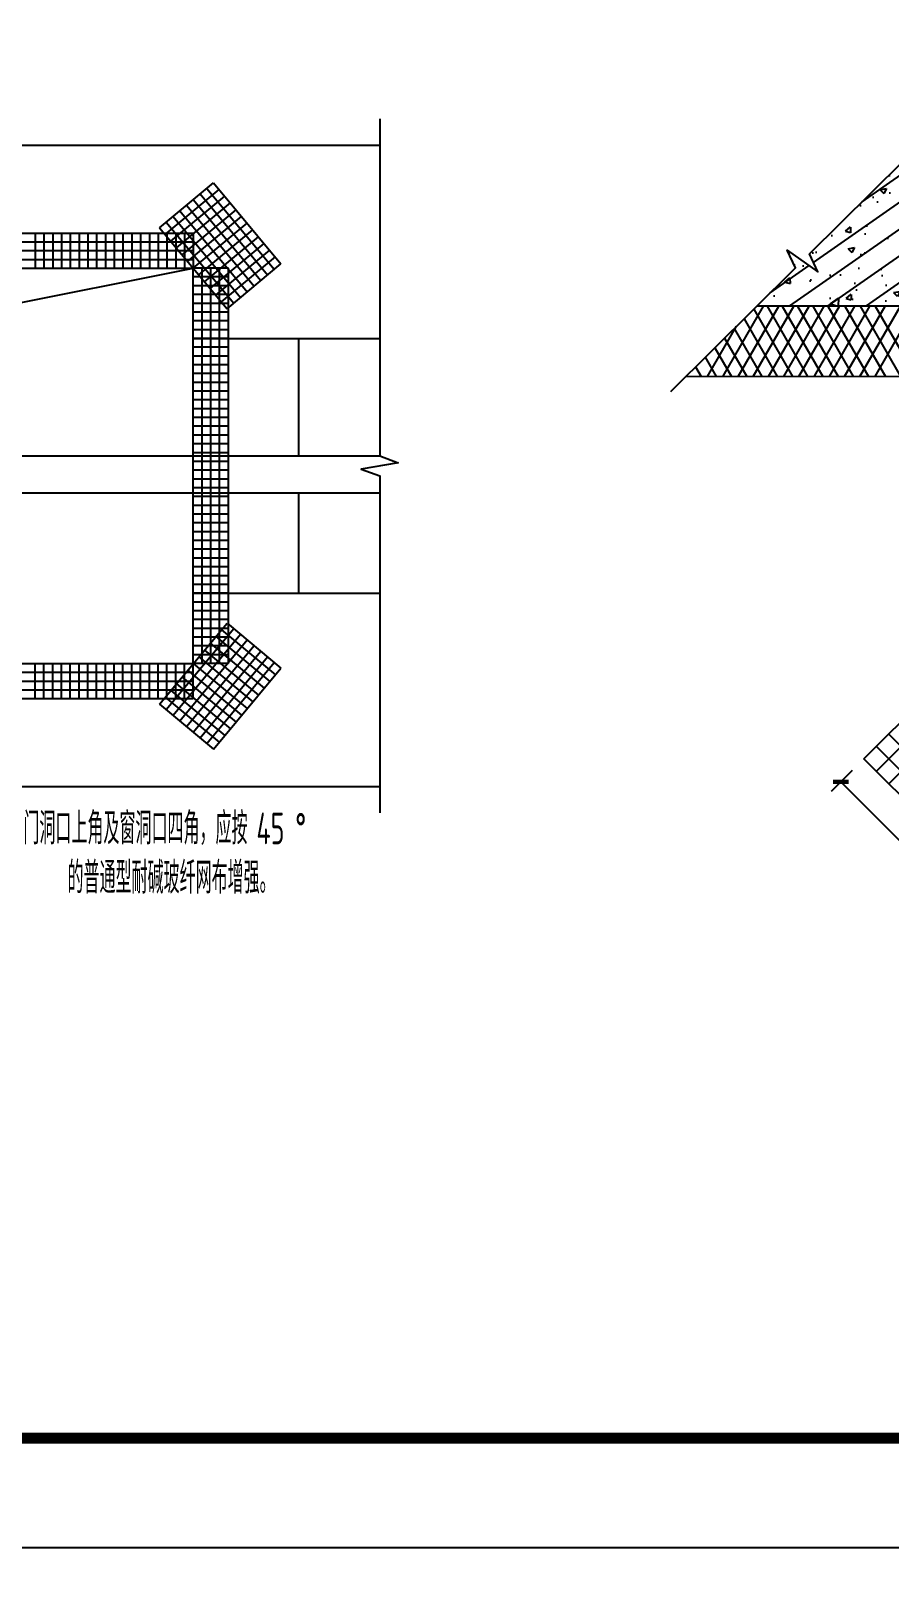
# Model space of a CAD drawing. Extents: x -518115 to 790560, y -210384 to 1628073.
# Drawn here: x 408819 to 410774, y 921691 to 925235 of the extents above; entities that cross this region are included whole.
import ezdxf

# ---------------------------------------------------------------- set-up
doc = ezdxf.new("R2010")
doc.units = 0
doc.header["$LTSCALE"] = 1000
doc.header["$MEASUREMENT"] = 0
for name, color, linetype in [('PUB_DIM', 3, 'Continuous'), ('PUB_TEXT', 4, 'Continuous'), ('图框', 140, 'Continuous')]:
    doc.layers.add(name, color=color, linetype=linetype)
doc.layers.add('yichutu', color=7, linetype='Continuous', true_color=0xffffff, plot=False)
doc.styles.get("Standard").update_dxf_attribs({"font": 'gbenor.shx', "bigfont": 'gbcbig.shx'})
doc.styles.add('STANDARD_T3', font='gbenor.shx', dxfattribs={"bigfont": 'gbcbig.shx'})
doc.dimstyles.new('STANDARD&&50', dxfattribs={"dimtxt": 175, "dimasz": 50, "dimexe": 125, "dimexo": 150, "dimgap": 75, "dimtad": 1, "dimdec": 0, "dimzin": 0, "dimdsep": 46, "dimtxsty": 'STANDARD_T3', "dimblk": 'ARCHTICK', "dimcen": 0.09, "dimadec": 0, "dimazin": 0, "dimtfac": 1, "dimtdec": 0, "dimtix": 1, "dimtmove": 2, "dimatfit": 3, "dimfxl": 1, "dimtolj": 1, "dimtzin": 0, "dimarcsym": 0})

# ---------------------------------------------------------------- blocks, each defined once
blk = doc.blocks.new('A$C72245D93')
at = {"layer": '图框'}
blk.add_lwpolyline([(0, 0), (21025, 0), (21025, -14850), (0, -14850)], close=True, dxfattribs=at)
blk.add_lwpolyline([(0, 0), (21025, 0), (21025, -14850), (0, -14850)], close=True, dxfattribs=at)
at = {"layer": '图框', "const_width": 25}
blk.add_lwpolyline([(20775, -14600), (20775, -250), (625, -250), (625, -14600)], close=True, dxfattribs=at)
blk = doc.blocks.new('yct-841-594-84100-59399.9999999999-100-1000.0')
at = {"color": 7, "true_color": 0xffffff}
blk.add_lwpolyline([(0, -3549), (80358, -3549), (80358, 0), (0, 0)], close=True, dxfattribs=at)
at = {"layer": 'yichutu', "color": 7, "true_color": 0xffffff}
blk.add_lwpolyline([(0, 0), (0, 59400), (84100, 59400), (84100, 0)], close=True, dxfattribs=at)
blk = doc.blocks.new('_ArchTick')
at = {"color": 0, "linetype": 'ByBlock', "const_width": 0.4}
blk.add_lwpolyline([(-0.5, -0.5), (0.5, 0.5)], dxfattribs=at)
blk = doc.blocks.new('*D268')
at = {"layer": 'Defpoints', "color": 0, "transparency": 16777216}
for p in [(1001877, 1041873), (1003574, 1040176), (1003364, 1039966)]:
    blk.add_point(p, dxfattribs=at)
at = {"layer": 'PUB_DIM', "color": 0, "lineweight": -2, "transparency": 16777216}
for p, q in [((1001771, 1041767), (1001578, 1041575)), ((1001667, 1041663), (1003364, 1039966)), ((1003468, 1040070), (1003275, 1039878))]:
    blk.add_line(p, q, dxfattribs=at)
at = {"layer": 'PUB_DIM', "color": 0, "lineweight": -2, "transparency": 16777216, "xscale": 100, "yscale": 100, "zscale": 100}
for p, rotation in [((1001667, 1041663), 135), ((1003364, 1039966), 315)]:
    blk.add_blockref('_ArchTick', p, dxfattribs=dict(at, rotation=rotation))
at = {"layer": 'PUB_DIM', "color": 0, "transparency": 16777216, "insert": (1002630, 1040930), "char_height": 175, "attachment_point": 5, "rotation": 315, "style": 'STANDARD_T3'}
blk.add_mtext('\\A1;400', dxfattribs=at)
blk = doc.blocks.new('*D270')
at = {"layer": 'Defpoints', "color": 0, "transparency": 16777216}
for p in [(1001877, 1041873), (1003574, 1040176), (1003364, 1039966)]:
    blk.add_point(p, dxfattribs=at)
at = {"layer": 'PUB_DIM', "color": 0, "lineweight": -2, "transparency": 16777216}
for p, q in [((1001771, 1041767), (1001578, 1041575)), ((1001667, 1041663), (1003364, 1039966)), ((1003468, 1040070), (1003275, 1039878))]:
    blk.add_line(p, q, dxfattribs=at)
at = {"layer": 'PUB_DIM', "color": 0, "lineweight": -2, "transparency": 16777216, "xscale": 100, "yscale": 100, "zscale": 100}
for p, rotation in [((1001667, 1041663), 135), ((1003364, 1039966), 315)]:
    blk.add_blockref('_ArchTick', p, dxfattribs=dict(at, rotation=rotation))
at = {"layer": 'PUB_DIM', "color": 0, "transparency": 16777216, "insert": (1002630, 1040930), "char_height": 175, "attachment_point": 5, "rotation": 315, "style": 'STANDARD_T3'}
blk.add_mtext('\\A1;400', dxfattribs=at)
blk = doc.blocks.new('A$C724B30CC')
for p, q in [((-3438.4, 4211.3), (4555.8, 4211.3)), ((-3438.4, 4211.3), (4555.8, 4211.3)), ((2550.7, 3460), (3042.3, 3869.8)), ((2550.7, 3460), (3042.3, 3869.8)), ((3042.3, 3869.8), (3656.9, 3132.3)), ((3042.3, 3869.8), (3656.9, 3132.3)), ((2601.9, 3398.6), (3093.5, 3808.3)), ((2601.9, 3398.6), (3093.5, 3808.3)), ((2653.1, 3337.1), (3144.7, 3746.8)), ((2653.1, 3337.1), (3144.7, 3746.8)), ((2857.9, 3716.1), (3472.5, 2978.6)), ((2857.9, 3716.1), (3472.5, 2978.6)), ((2919.4, 3767.3), (3534, 3029.8)), ((2919.4, 3767.3), (3534, 3029.8)), ((2980.9, 3818.5), (3595.4, 3081.1)), ((2980.9, 3818.5), (3595.4, 3081.1)), ((2673.6, 3562.5), (3288.2, 2825)), ((2673.6, 3562.5), (3288.2, 2825)), ((2704.3, 3275.7), (3196, 3685.4)), ((2704.3, 3275.7), (3196, 3685.4)), ((2735, 3613.7), (3349.6, 2876.2)), ((2735, 3613.7), (3349.6, 2876.2)), ((2755.5, 3214.2), (3247.2, 3623.9)), ((2755.5, 3214.2), (3247.2, 3623.9)), ((2796.5, 3664.9), (3411.1, 2927.4)), ((2796.5, 3664.9), (3411.1, 2927.4)), ((2806.7, 3152.8), (3298.4, 3562.5)), ((2806.7, 3152.8), (3298.4, 3562.5)), ((-1462.1, 3411.3), (2857.9, 3411.3)), ((-1462.1, 3411.3), (2857.9, 3411.3)), ((1417.9, 3411.3), (1417.9, 3091.3)), ((1417.9, 3411.3), (1417.9, 3091.3)), ((1497.9, 3411.3), (1497.9, 3091.3)), ((1497.9, 3411.3), (1497.9, 3091.3)), ((1577.9, 3411.3), (1577.9, 3091.3)), ((1577.9, 3411.3), (1577.9, 3091.3)), ((1657.9, 3411.3), (1657.9, 3091.3)), ((1657.9, 3411.3), (1657.9, 3091.3)), ((1737.9, 3411.3), (1737.9, 3091.3)), ((1737.9, 3411.3), (1737.9, 3091.3)), ((1817.9, 3411.3), (1817.9, 3091.3)), ((1817.9, 3411.3), (1817.9, 3091.3)), ((1897.9, 3411.3), (1897.9, 3091.3)), ((1897.9, 3411.3), (1897.9, 3091.3)), ((1977.9, 3411.3), (1977.9, 3091.3)), ((1977.9, 3411.3), (1977.9, 3091.3)), ((2057.9, 3411.3), (2057.9, 3091.3)), ((2057.9, 3411.3), (2057.9, 3091.3)), ((2137.9, 3411.3), (2137.9, 3091.3)), ((2137.9, 3411.3), (2137.9, 3091.3)), ((2217.9, 3411.3), (2217.9, 3091.3)), ((2217.9, 3411.3), (2217.9, 3091.3)), ((2297.9, 3411.3), (2297.9, 3091.3)), ((2297.9, 3411.3), (2297.9, 3091.3)), ((2377.9, 3411.3), (2377.9, 3091.3)), ((2377.9, 3411.3), (2377.9, 3091.3)), ((2457.9, 3411.3), (2457.9, 3091.3)), ((2457.9, 3411.3), (2457.9, 3091.3)), ((2537.9, 3411.3), (2537.9, 3091.3)), ((2537.9, 3411.3), (2537.9, 3091.3)), ((2550.7, 3460), (3165.2, 2722.5)), ((2550.7, 3460), (3165.2, 2722.5)), ((2612.1, 3511.3), (3226.7, 2773.8)), ((2612.1, 3511.3), (3226.7, 2773.8)), ((2617.9, 3411.3), (2617.9, 3091.3)), ((2617.9, 3411.3), (2617.9, 3091.3)), ((2697.9, 3411.3), (2697.9, 3091.3)), ((2697.9, 3411.3), (2697.9, 3091.3)), ((2777.9, 3411.3), (2777.9, 3091.3)), ((2777.9, 3411.3), (2777.9, 3091.3)), ((2857.9, 3091.3), (3349.6, 3501)), ((2857.9, 3091.3), (3349.6, 3501)), ((2857.9, 3411.3), (2857.9, 3091.3)), ((2857.9, 3411.3), (2857.9, 3091.3)), ((2909.2, 3029.8), (3400.8, 3439.6)), ((2909.2, 3029.8), (3400.8, 3439.6)), ((-1462.1, 3331.3), (2857.9, 3331.3)), ((-1462.1, 3331.3), (2857.9, 3331.3)), ((2960.4, 2968.4), (3452, 3378.1)), ((2960.4, 2968.4), (3452, 3378.1)), ((3011.6, 2906.9), (3503.3, 3316.6)), ((3011.6, 2906.9), (3503.3, 3316.6)), ((-1462.1, 3251.3), (2857.9, 3251.3)), ((-1462.1, 3251.3), (2857.9, 3251.3)), ((-1462.1, 3171.3), (2857.9, 3171.3)), ((-1462.1, 3171.3), (2857.9, 3171.3)), ((3062.8, 2845.5), (3554.5, 3255.2)), ((3062.8, 2845.5), (3554.5, 3255.2)), ((3114, 2784), (3605.7, 3193.7)), ((3114, 2784), (3605.7, 3193.7)), ((3165.2, 2722.5), (3656.9, 3132.3)), ((3165.2, 2722.5), (3656.9, 3132.3)), ((-1462.1, 3091.3), (2857.9, 3091.3)), ((-1462.1, 3091.3), (2857.9, 3091.3)), ((-742.1, 2371.3), (2857.9, 3091.3)), ((-742.1, 2371.3), (2857.9, 3091.3)), ((2857.9, -508.7), (2857.9, 3091.3)), ((3177.9, 3091.3), (2857.9, 3091.3)), ((2857.9, -508.7), (2857.9, 3091.3)), ((3177.9, 3091.3), (2857.9, 3091.3)), ((3177.9, 3011.3), (2857.9, 3011.3)), ((3177.9, 3011.3), (2857.9, 3011.3)), ((2937.9, -508.7), (2937.9, 3091.3)), ((2937.9, -508.7), (2937.9, 3091.3)), ((3017.9, -508.7), (3017.9, 3091.3)), ((3017.9, -508.7), (3017.9, 3091.3)), ((3097.9, -508.7), (3097.9, 3091.3)), ((3097.9, -508.7), (3097.9, 3091.3)), ((3177.9, -508.7), (3177.9, 3091.3)), ((3177.9, -508.7), (3177.9, 3091.3)), ((3177.9, 2931.3), (2857.9, 2931.3)), ((3177.9, 2931.3), (2857.9, 2931.3)), ((3177.9, 2851.3), (2857.9, 2851.3)), ((3177.9, 2851.3), (2857.9, 2851.3)), ((3177.9, 2771.3), (2857.9, 2771.3)), ((3177.9, 2771.3), (2857.9, 2771.3)), ((3177.9, 2691.3), (2857.9, 2691.3)), ((3177.9, 2691.3), (2857.9, 2691.3)), ((3177.9, 2611.3), (2857.9, 2611.3)), ((3177.9, 2611.3), (2857.9, 2611.3)), ((3177.9, 2531.3), (2857.9, 2531.3)), ((3177.9, 2531.3), (2857.9, 2531.3)), ((2857.9, 2451.3), (4555.8, 2451.3)), ((3177.9, 2451.3), (2857.9, 2451.3)), ((2857.9, 2451.3), (4555.8, 2451.3)), ((3177.9, 2451.3), (2857.9, 2451.3)), ((3817.9, 1381.3), (3817.9, 2451.3)), ((3817.9, 1381.3), (3817.9, 2451.3)), ((3177.9, 2371.3), (2857.9, 2371.3)), ((3177.9, 2371.3), (2857.9, 2371.3)), ((3177.9, 2291.3), (2857.9, 2291.3)), ((3177.9, 2291.3), (2857.9, 2291.3)), ((3177.9, 2211.3), (2857.9, 2211.3)), ((3177.9, 2211.3), (2857.9, 2211.3)), ((3177.9, 2131.3), (2857.9, 2131.3)), ((3177.9, 2131.3), (2857.9, 2131.3)), ((3177.9, 2051.3), (2857.9, 2051.3)), ((3177.9, 2051.3), (2857.9, 2051.3)), ((3177.9, 1971.3), (2857.9, 1971.3)), ((3177.9, 1971.3), (2857.9, 1971.3)), ((3177.9, 1891.3), (2857.9, 1891.3)), ((3177.9, 1891.3), (2857.9, 1891.3)), ((3177.9, 1811.3), (2857.9, 1811.3)), ((3177.9, 1811.3), (2857.9, 1811.3)), ((3177.9, 1731.3), (2857.9, 1731.3)), ((3177.9, 1731.3), (2857.9, 1731.3)), ((3177.9, 1651.3), (2857.9, 1651.3)), ((3177.9, 1651.3), (2857.9, 1651.3)), ((3177.9, 1571.3), (2857.9, 1571.3)), ((3177.9, 1571.3), (2857.9, 1571.3)), ((3177.9, 1491.3), (2857.9, 1491.3)), ((3177.9, 1491.3), (2857.9, 1491.3)), ((3177.9, 1411.3), (2857.9, 1411.3)), ((3177.9, 1411.3), (2857.9, 1411.3)), ((3177.9, 1331.3), (2857.9, 1331.3)), ((3177.9, 1331.3), (2857.9, 1331.3)), ((3177.9, 1251.3), (2857.9, 1251.3)), ((3177.9, 1251.3), (2857.9, 1251.3)), ((3177.9, 1171.3), (2857.9, 1171.3)), ((3177.9, 1171.3), (2857.9, 1171.3)), ((3177.9, 1091.3), (2857.9, 1091.3)), ((3177.9, 1091.3), (2857.9, 1091.3)), ((3177.9, 1011.3), (2857.9, 1011.3)), ((3177.9, 1011.3), (2857.9, 1011.3)), ((3817.9, 131.3), (3817.9, 1044.2)), ((3817.9, 131.3), (3817.9, 1044.2)), ((3177.9, 931.3), (2857.9, 931.3)), ((3177.9, 931.3), (2857.9, 931.3)), ((3177.9, 851.3), (2857.9, 851.3)), ((3177.9, 851.3), (2857.9, 851.3)), ((3177.9, 771.3), (2857.9, 771.3)), ((3177.9, 771.3), (2857.9, 771.3)), ((3177.9, 691.3), (2857.9, 691.3)), ((3177.9, 691.3), (2857.9, 691.3)), ((3177.9, 611.3), (2857.9, 611.3)), ((3177.9, 611.3), (2857.9, 611.3)), ((3177.9, 531.3), (2857.9, 531.3)), ((3177.9, 531.3), (2857.9, 531.3)), ((3177.9, 451.3), (2857.9, 451.3)), ((3177.9, 451.3), (2857.9, 451.3)), ((3177.9, 371.3), (2857.9, 371.3)), ((3177.9, 371.3), (2857.9, 371.3)), ((3177.9, 291.3), (2857.9, 291.3)), ((3177.9, 291.3), (2857.9, 291.3)), ((3177.9, 211.3), (2857.9, 211.3)), ((3177.9, 211.3), (2857.9, 211.3)), ((2857.9, 131.3), (4555.8, 131.3)), ((3177.9, 131.3), (2857.9, 131.3)), ((2857.9, 131.3), (4555.8, 131.3)), ((3177.9, 131.3), (2857.9, 131.3)), ((3177.9, 51.3), (2857.9, 51.3)), ((3177.9, 51.3), (2857.9, 51.3)), ((2550.7, -877.5), (3165.2, -140)), ((2550.7, -877.5), (3165.2, -140)), ((3177.9, -28.7), (2857.9, -28.7)), ((3177.9, -28.7), (2857.9, -28.7)), ((3177.9, -108.7), (2857.9, -108.7)), ((3177.9, -108.7), (2857.9, -108.7)), ((3165.2, -140), (3656.9, -549.7)), ((3165.2, -140), (3656.9, -549.7)), ((2612.1, -928.7), (3226.7, -191.2)), ((2612.1, -928.7), (3226.7, -191.2)), ((2673.6, -979.9), (3288.2, -242.4)), ((2673.6, -979.9), (3288.2, -242.4)), ((3177.9, -188.7), (2857.9, -188.7)), ((3177.9, -188.7), (2857.9, -188.7)), ((3177.9, -268.7), (2857.9, -268.7)), ((3177.9, -268.7), (2857.9, -268.7)), ((3062.8, -262.9), (3554.5, -672.6)), ((3062.8, -262.9), (3554.5, -672.6)), ((3114, -201.4), (3605.7, -611.1)), ((3114, -201.4), (3605.7, -611.1)), ((2735, -1031.1), (3349.6, -293.6)), ((2735, -1031.1), (3349.6, -293.6)), ((2796.5, -1082.3), (3411.1, -344.8)), ((2796.5, -1082.3), (3411.1, -344.8)), ((3177.9, -348.7), (2857.9, -348.7)), ((3177.9, -348.7), (2857.9, -348.7)), ((2857.9, -1133.5), (3472.5, -396)), ((2857.9, -1133.5), (3472.5, -396)), ((2960.4, -385.8), (3452, -795.5)), ((2960.4, -385.8), (3452, -795.5)), ((3011.6, -324.3), (3503.3, -734.1)), ((3011.6, -324.3), (3503.3, -734.1)), ((-1462.1, -508.7), (2857.9, -508.7)), ((-1462.1, -508.7), (2857.9, -508.7)), ((1417.9, -828.7), (1417.9, -508.7)), ((1417.9, -828.7), (1417.9, -508.7)), ((1497.9, -828.7), (1497.9, -508.7)), ((1497.9, -828.7), (1497.9, -508.7)), ((1577.9, -828.7), (1577.9, -508.7)), ((1577.9, -828.7), (1577.9, -508.7)), ((1657.9, -828.7), (1657.9, -508.7)), ((1657.9, -828.7), (1657.9, -508.7)), ((1737.9, -828.7), (1737.9, -508.7)), ((1737.9, -828.7), (1737.9, -508.7)), ((1817.9, -828.7), (1817.9, -508.7)), ((1817.9, -828.7), (1817.9, -508.7)), ((1897.9, -828.7), (1897.9, -508.7)), ((1897.9, -828.7), (1897.9, -508.7)), ((1977.9, -828.7), (1977.9, -508.7)), ((1977.9, -828.7), (1977.9, -508.7)), ((2057.9, -828.7), (2057.9, -508.7)), ((2057.9, -828.7), (2057.9, -508.7)), ((2137.9, -828.7), (2137.9, -508.7)), ((2137.9, -828.7), (2137.9, -508.7)), ((2217.9, -828.7), (2217.9, -508.7)), ((2217.9, -828.7), (2217.9, -508.7)), ((2297.9, -828.7), (2297.9, -508.7)), ((2297.9, -828.7), (2297.9, -508.7)), ((2377.9, -828.7), (2377.9, -508.7)), ((2377.9, -828.7), (2377.9, -508.7)), ((2457.9, -828.7), (2457.9, -508.7)), ((2457.9, -828.7), (2457.9, -508.7)), ((2537.9, -828.7), (2537.9, -508.7)), ((2537.9, -828.7), (2537.9, -508.7)), ((2617.9, -828.7), (2617.9, -508.7)), ((2617.9, -828.7), (2617.9, -508.7)), ((2697.9, -828.7), (2697.9, -508.7)), ((2697.9, -828.7), (2697.9, -508.7)), ((2777.9, -828.7), (2777.9, -508.7)), ((2777.9, -828.7), (2777.9, -508.7)), ((3177.9, -428.7), (2857.9, -428.7)), ((3177.9, -428.7), (2857.9, -428.7)), ((2857.9, -508.7), (3349.6, -918.4)), ((3177.9, -508.7), (2857.9, -508.7)), ((2857.9, -828.7), (2857.9, -508.7)), ((2857.9, -508.7), (3349.6, -918.4)), ((3177.9, -508.7), (2857.9, -508.7)), ((2857.9, -828.7), (2857.9, -508.7)), ((2909.2, -447.2), (3400.8, -857)), ((2909.2, -447.2), (3400.8, -857)), ((2919.4, -1184.7), (3534, -447.2)), ((2919.4, -1184.7), (3534, -447.2)), ((2980.9, -1236), (3595.4, -498.5)), ((2980.9, -1236), (3595.4, -498.5)), ((3042.3, -1287.2), (3656.9, -549.7)), ((3042.3, -1287.2), (3656.9, -549.7)), ((-1462.1, -588.7), (2857.9, -588.7)), ((-1462.1, -588.7), (2857.9, -588.7)), ((-1462.1, -668.7), (2857.9, -668.7)), ((-1462.1, -668.7), (2857.9, -668.7)), ((2704.3, -693.1), (3196, -1102.8)), ((2704.3, -693.1), (3196, -1102.8)), ((2755.5, -631.6), (3247.2, -1041.3)), ((2755.5, -631.6), (3247.2, -1041.3)), ((2806.7, -570.2), (3298.4, -979.9)), ((2806.7, -570.2), (3298.4, -979.9)), ((-1462.1, -748.7), (2857.9, -748.7)), ((-1462.1, -748.7), (2857.9, -748.7)), ((-1462.1, -828.7), (2857.9, -828.7)), ((-1462.1, -828.7), (2857.9, -828.7)), ((2601.9, -816), (3093.5, -1225.7)), ((2601.9, -816), (3093.5, -1225.7)), ((2653.1, -754.5), (3144.7, -1164.3)), ((2653.1, -754.5), (3144.7, -1164.3)), ((2550.7, -877.5), (3042.3, -1287.2)), ((2550.7, -877.5), (3042.3, -1287.2)), ((-3438.4, -1628.7), (4555.8, -1628.7)), ((-3438.4, -1628.7), (4555.8, -1628.7))]:
    blk.add_line(p, q)
at = {"layer": 'PUB_DIM'}
for points in [[(4555.8, 4451.3), (4555.8, 1381.3), (4723.8, 1320.1), (4387.8, 1260.9), (4555.8, 1201.3), (4555.8, -1868.7)], [(4555.8, 4451.3), (4555.8, 1381.3), (4723.8, 1320.1), (4387.8, 1260.9), (4555.8, 1201.3), (4555.8, -1868.7)], [(-3438.4, 1381.3), (607.9, 1381.3), (669.1, 1549.3), (728.3, 1213.3), (787.9, 1381.3), (4555.8, 1381.3)], [(-3438.4, 1381.3), (607.9, 1381.3), (669.1, 1549.3), (728.3, 1213.3), (787.9, 1381.3), (4555.8, 1381.3)], [(-3438.4, 1044.2), (607.9, 1044.2), (669.1, 1212.2), (728.3, 876.2), (787.9, 1044.2), (4555.8, 1044.2)], [(-3438.4, 1044.2), (607.9, 1044.2), (669.1, 1212.2), (728.3, 876.2), (787.9, 1044.2), (4555.8, 1044.2)]]:
    blk.add_lwpolyline(points, dxfattribs=at)
at = {"layer": 'PUB_TEXT', "width": 0.7}
for s, height, p in [('注：门窗洞口侧边和转角部位应增设一层普通型耐碱玻纤网布，门洞口上角及窗洞口四角，应按', 289.362, (-2772.8, -2154.9)), ('注：门窗洞口侧边和转角部位应增设一层普通型耐碱玻纤网布，门洞口上角及窗洞口四角，应按', 289.362, (-2772.8, -2154.9)), ('45', 289.36, (3433.2, -2154.9)), ('45', 289.36, (3433.2, -2154.9)), ('°', 289.4, (3787.3, -2157.8)), ('°', 289.4, (3787.3, -2157.8)), ('的普通型耐碱玻纤网布增强。', 289.362, (1712.6, -2604.1)), ('的普通型耐碱玻纤网布增强。', 289.362, (1712.6, -2604.1))]:
    blk.add_text(s, height=height, dxfattribs=at).set_placement(p)
blk = doc.blocks.new('A$C38AA217B')
h = blk.add_hatch()
h.set_pattern_fill('钢筋混凝土', color=256, scale=80, angle=350, style=0)
h.set_pattern_definition([(35, (-777228.9, -412055.1), (-114.715287, 163.83041), []), (40, (-777228.9, -412055.1), (556.37328, -149.07977), [60, -660]), (345, (-777228.9, -412055.1), (-4.82128, 611.88685), [48, -528]), (90.4514, (-777182.54, -412067.5), (551.55236, 462.80665), [50.99215, -560.9137]), (36.1842, (-777201.1, -411897.5), (817.82815, -278.6631), [90, -990]), (86.6356, (-777133, -411920.74), (871.6935, 637.6131), [76.4882, -841.3704]), (341.1842, (-777201.1, -411897.5), (871.693, 637.6138), [72, -792]), (11, (-777129.3, -411950.8), (414.33972, -400.12322), [60, -660]), (316, (-777129.3, -411950.8), (292.43185, 537.5057), [48, -528]), (61.4514, (-777094.76, -411984.15), (706.77167, 137.38192), [50.99215, -560.9137]), (27.5, (-777228.9, -412055.1), (55.825225, 260.57993), [0, -521.6, 0, -536, 0, -530]), (357.5, (-777228.9, -412055.1), (262.04944, 274.19053), [0, -305.6, 0, -509.6, 0, -202]), (317.5, (-777404.6, -412024.11), (417.43669, -91.927605), [0, -200, 0, -624, 0, -828]), (307.5, (-777483.4, -412010.22), (473.36745, -2.14804), [0, -260, 0, -414.4, 0, -588])])
h.paths.add_polyline_path([(-2861.1, 6240), (-3995.9, 5114.7), (-3920, 4953.5), (-4198.6, 5150.3), (-4123.7, 4988), (-4472.8, 4641.8), (-878.2, 4641.8), (720, 6240)])
h = blk.add_hatch()
h.set_pattern_fill('钢筋混凝土', color=256, scale=80, angle=350, style=0)
h.set_pattern_definition([(35, (-777228.9, -412055.1), (-114.715287, 163.83041), []), (40, (-777228.9, -412055.1), (556.37328, -149.07977), [60, -660]), (345, (-777228.9, -412055.1), (-4.82128, 611.88685), [48, -528]), (90.4514, (-777182.54, -412067.5), (551.55236, 462.80665), [50.99215, -560.9137]), (36.1842, (-777201.1, -411897.5), (817.82815, -278.6631), [90, -990]), (86.6356, (-777133, -411920.74), (871.6935, 637.6131), [76.4882, -841.3704]), (341.1842, (-777201.1, -411897.5), (871.693, 637.6138), [72, -792]), (11, (-777129.3, -411950.8), (414.33972, -400.12322), [60, -660]), (316, (-777129.3, -411950.8), (292.43185, 537.5057), [48, -528]), (61.4514, (-777094.76, -411984.15), (706.77167, 137.38192), [50.99215, -560.9137]), (27.5, (-777228.9, -412055.1), (55.825225, 260.57993), [0, -521.6, 0, -536, 0, -530]), (357.5, (-777228.9, -412055.1), (262.04944, 274.19053), [0, -305.6, 0, -509.6, 0, -202]), (317.5, (-777404.6, -412024.11), (417.43669, -91.927605), [0, -200, 0, -624, 0, -828]), (307.5, (-777483.4, -412010.22), (473.36745, -2.14804), [0, -260, 0, -414.4, 0, -588])])
h.paths.add_polyline_path([(-2861.1, 6240), (-3995.9, 5114.7), (-3920, 4953.5), (-4198.6, 5150.3), (-4123.7, 4988), (-4472.8, 4641.8), (-878.2, 4641.8), (720, 6240)])
for p, q in [((-4782.8, 4003.2), (-4415.1, 4640)), ((-4782.8, 4003.2), (-4415.1, 4640)), ((-4646.1, 4000), (-4276.5, 4640)), ((-4646.1, 4000), (-4276.5, 4640)), ((-4507.5, 4000), (-4138, 4640)), ((-4507.5, 4000), (-4138, 4640)), ((-4504.1, 4610.8), (-4151.4, 4000)), ((-4504.1, 4610.8), (-4151.4, 4000)), ((-4472.8, 4641.8), (-880, 4641.8)), ((-4472.8, 4641.8), (-880, 4641.8)), ((-4382.4, 4640), (-4012.9, 4000)), ((-4382.4, 4640), (-4012.9, 4000)), ((-4368.9, 4000), (-3999.4, 4640)), ((-4368.9, 4000), (-3999.4, 4640)), ((-4243.8, 4640), (-3874.3, 4000)), ((-4243.8, 4640), (-3874.3, 4000)), ((-4230.4, 4000), (-3860.9, 4640)), ((-4230.4, 4000), (-3860.9, 4640)), ((-4105.3, 4640), (-3735.8, 4000)), ((-4105.3, 4640), (-3735.8, 4000)), ((-4091.8, 4000), (-3722.3, 4640)), ((-4091.8, 4000), (-3722.3, 4640)), ((-3966.7, 4640), (-3597.2, 4000)), ((-3966.7, 4640), (-3597.2, 4000)), ((-3951.4, 4003.2), (-3583.7, 4640)), ((-3951.4, 4003.2), (-3583.7, 4640)), ((-3828.1, 4640), (-3458.6, 4000)), ((-3828.1, 4640), (-3458.6, 4000)), ((-3814.7, 4000), (-3445.2, 4640)), ((-3814.7, 4000), (-3445.2, 4640)), ((-3676.1, 4000), (-3306.6, 4640)), ((-3676.1, 4000), (-3306.6, 4640)), ((-3674.3, 4640), (-3304.8, 4000)), ((-3674.3, 4640), (-3304.8, 4000)), ((-3537.5, 4000), (-3168, 4640)), ((-3537.5, 4000), (-3168, 4640)), ((-3535.7, 4640), (-3166.2, 4000)), ((-3535.7, 4640), (-3166.2, 4000)), ((-3399, 4000), (-3029.5, 4640)), ((-3399, 4000), (-3029.5, 4640)), ((-3397.1, 4640), (-3027.6, 4000)), ((-3397.1, 4640), (-3027.6, 4000)), ((-4923.2, 4000), (-4659.5, 4456.8)), ((-4923.2, 4000), (-4659.5, 4456.8)), ((-4680.3, 4436.1), (-4428.6, 4000)), ((-4680.3, 4436.1), (-4428.6, 4000)), ((-4592.2, 4523.4), (-4290, 4000)), ((-4592.2, 4523.4), (-4290, 4000)), ((-4856.6, 4261.3), (-4705.7, 4000)), ((-4856.6, 4261.3), (-4705.7, 4000)), ((-4768.5, 4348.7), (-4567.1, 4000)), ((-4768.5, 4348.7), (-4567.1, 4000)), ((-4944.7, 4173.9), (-4844.3, 4000)), ((-4944.7, 4173.9), (-4844.3, 4000)), ((-5032.8, 4086.6), (-4982.8, 4000)), ((-5032.8, 4086.6), (-4982.8, 4000)), ((-3499.9, 517.2), (-2368.5, 1648.5)), ((-3499.9, 517.2), (-2368.5, 1648.5)), ((-3386.8, 404), (-2255.4, 1535.4)), ((-3386.8, 404), (-2255.4, 1535.4)), ((-3273.6, 290.9), (-2142.3, 1422.3)), ((-3273.6, 290.9), (-2142.3, 1422.3)), ((-1576.6, -953.6), (-3273.6, 743.4)), ((-1576.6, -953.6), (-3273.6, 743.4)), ((-1689.7, -1066.8), (-3386.8, 630.3)), ((-1689.7, -1066.8), (-3386.8, 630.3)), ((-1802.8, -1179.9), (-3499.9, 517.2)), ((-1802.8, -1179.9), (-3499.9, 517.2))]:
    blk.add_line(p, q)
at = {"const_width": 16}
blk.add_lwpolyline([(-4474.7, 4640), (-880, 4640), (-1520, 4000), (-5120.1, 4000)], dxfattribs=at)
blk.add_lwpolyline([(-4474.7, 4640), (-880, 4640), (-1520, 4000), (-5120.1, 4000)], dxfattribs=at)
at = {"layer": 'PUB_DIM'}
blk.add_lwpolyline([(-5258.6, 3862.7), (-4123.7, 4988), (-4198.6, 5150.3), (-3920, 4953.5), (-3995.9, 5114.7), (-2861.1, 6240)], dxfattribs=at)
blk.add_lwpolyline([(-5258.6, 3862.7), (-4123.7, 4988), (-4198.6, 5150.3), (-3920, 4953.5), (-3995.9, 5114.7), (-2861.1, 6240)], dxfattribs=at)
for picture in ['*D268', '*D270']:
    dim = blk.add_aligned_dim(p1=(-3499.9, 517.2), p2=(-1802.8, -1179.9), distance=-297.4, text='400', dimstyle='STANDARD&&50', override={"dimasz": 100}, dxfattribs=at)
    dim.commit()
    dim.dimension.update_dxf_attribs({"geometry": picture, "text_midpoint": (-2746.8, -426.8), "insert": (-1005377, -1041356.3)})

msp = doc.modelspace()

# ---------------------------------------------------------------- block references
msp.add_blockref('A$C72245D93', (406314.1, 936632.1))
at = {"xscale": 0.25, "yscale": 0.25, "zscale": 0.25}
for name, p in [('A$C724B30CC', (408473.2, 923922.5)), ('A$C38AA217B', (411589.6, 923449))]:
    msp.add_blockref(name, p, dxfattribs=at)
at = {"layer": 'yichutu', "xscale": 0.25, "yscale": 0.25, "zscale": 0.25}
msp.add_blockref('yct-841-594-84100-59399.9999999999-100-1000.0', (406314.1, 921782.1), dxfattribs=at)

doc.saveas('drawing.dxf')
